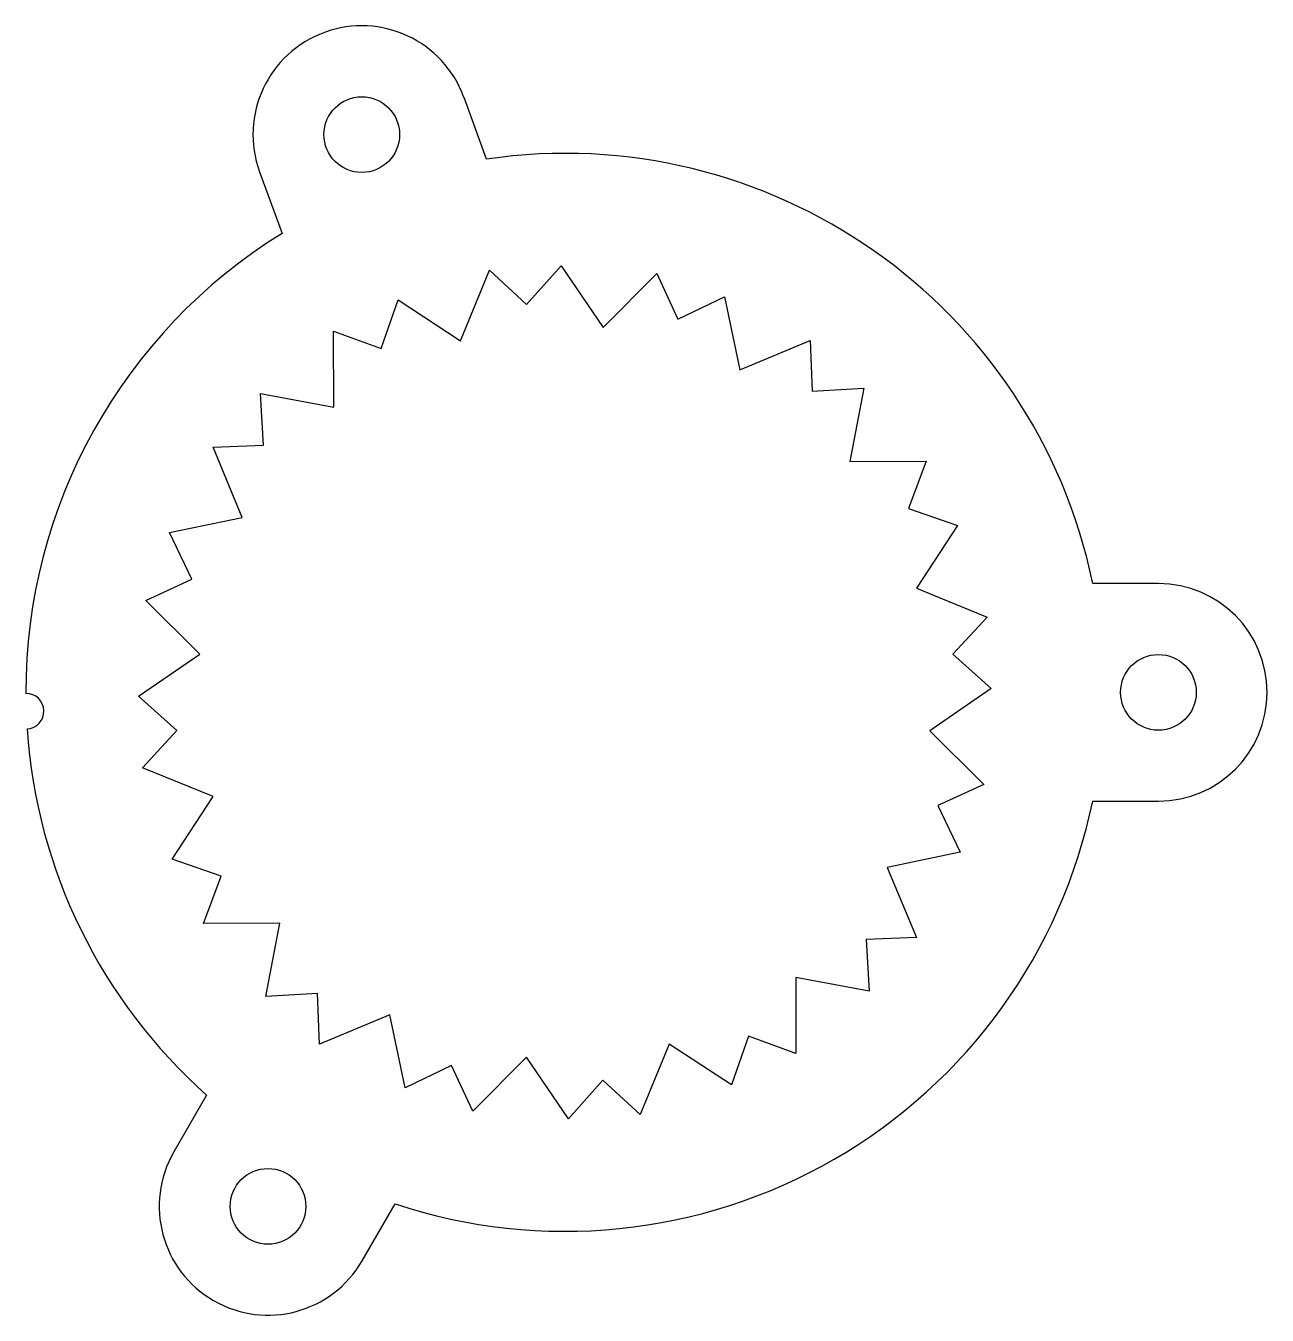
# Model space of a CAD drawing. Header units: millimetres. Extents: x -46 to 59, y -53 to 56.
import ezdxf

# ---------------------------------------------------------------- set-up
doc = ezdxf.new("R2010")
doc.units = ezdxf.units.MM

msp = doc.modelspace()

# ---------------------------------------------------------------- linework, layer by layer
for p, q in [((-6.62, 45.1), (-8.52, 50.32)), ((-25.81, 44.03), (-23.91, 38.8)), ((-3.23, 32.81), (-0.32, 36.06)), ((-0.32, 36.06), (3.24, 30.86)), ((-8.82, 29.74), (-6.37, 35.71)), ((-6.37, 35.71), (-3.23, 32.81)), ((3.24, 30.86), (7.78, 35.43)), ((7.78, 35.43), (9.57, 31.55)), ((-15.54, 29.07), (-14.1, 33.2)), ((-14.1, 33.2), (-8.82, 29.74)), ((9.57, 31.55), (13.51, 33.44)), ((13.51, 33.44), (14.8, 27.27)), ((-19.53, 24.11), (-19.55, 30.55)), ((-19.55, 30.55), (-15.54, 29.07)), ((14.8, 27.27), (20.74, 29.75)), ((20.74, 29.75), (20.91, 25.48)), ((-25.73, 25.28), (-19.53, 24.11)), ((-25.48, 20.91), (-25.73, 25.28)), ((20.91, 25.48), (25.28, 25.73)), ((25.28, 25.73), (24.11, 19.53)), ((-29.75, 20.74), (-25.48, 20.91)), ((-27.27, 14.8), (-29.75, 20.74)), ((24.11, 19.53), (30.55, 19.55)), ((30.55, 19.55), (29.07, 15.54)), ((29.07, 15.54), (33.2, 14.1)), ((-33.44, 13.51), (-27.27, 14.8)), ((-31.55, 9.57), (-33.44, 13.51)), ((33.2, 14.1), (29.74, 8.82)), ((-35.43, 7.78), (-31.55, 9.57)), ((29.74, 8.82), (35.71, 6.37)), ((50.2, 9.2), (44.64, 9.2)), ((-30.86, 3.24), (-35.43, 7.78)), ((35.71, 6.37), (32.81, 3.23)), ((-36.06, -0.32), (-30.86, 3.24)), ((32.81, 3.23), (36.06, 0.32)), ((36.06, 0.32), (30.86, -3.24)), ((-32.81, -3.23), (-36.06, -0.32)), ((-35.71, -6.37), (-32.81, -3.23)), ((30.86, -3.24), (35.43, -7.78)), ((-29.74, -8.82), (-35.71, -6.37)), ((35.43, -7.78), (31.55, -9.57)), ((-33.2, -14.1), (-29.74, -8.82)), ((31.55, -9.57), (33.44, -13.51)), ((44.64, -9.2), (50.2, -9.2)), ((-29.07, -15.54), (-33.2, -14.1)), ((33.44, -13.51), (27.27, -14.8)), ((27.27, -14.8), (29.75, -20.74)), ((-30.55, -19.55), (-29.07, -15.54)), ((-24.11, -19.53), (-30.55, -19.55)), ((-25.28, -25.73), (-24.11, -19.53)), ((29.75, -20.74), (25.48, -20.91)), ((25.48, -20.91), (25.73, -25.28)), ((19.53, -24.11), (19.55, -30.55)), ((25.73, -25.28), (19.53, -24.11)), ((-20.91, -25.48), (-25.28, -25.73)), ((-20.74, -29.75), (-20.91, -25.48)), ((-14.8, -27.27), (-20.74, -29.75)), ((-13.51, -33.44), (-14.8, -27.27)), ((15.54, -29.07), (14.1, -33.2)), ((19.55, -30.55), (15.54, -29.07)), ((8.82, -29.74), (6.37, -35.71)), ((14.1, -33.2), (8.82, -29.74)), ((-9.57, -31.55), (-13.51, -33.44)), ((-7.78, -35.43), (-9.57, -31.55)), ((-3.24, -30.86), (-7.78, -35.43)), ((0.32, -36.06), (-3.24, -30.86)), ((3.23, -32.81), (0.32, -36.06)), ((6.37, -35.71), (3.23, -32.81)), ((-30.29, -34.06), (-33.07, -38.87)), ((-17.13, -48.07), (-14.35, -43.26))]:
    msp.add_line(p, q)
for centre in [(-17.17, 47.17), (50.2, 0), (-25.1, -43.47)]:
    msp.add_circle(centre, 3.2)
for centre, radius, start, end in [((-17.17, 47.17), 9.2, 20, 200), ((0, 0), 45.58, 11.6442, 98.3558), ((0, 0), 45.58, 121.6442, 180.1144), ((50.2, 0), 9.2, -90, 90), ((-45.55, -1.59), 1.5, -87.0572, 91.0572), ((0, 0), 45.58, 183.8856, 228.3558), ((0, 0), 45.58, 251.6442, 348.3558), ((-25.1, -43.47), 9.2, 150, 330)]:
    msp.add_arc(centre, radius, start, end)

doc.saveas('drawing.dxf')
